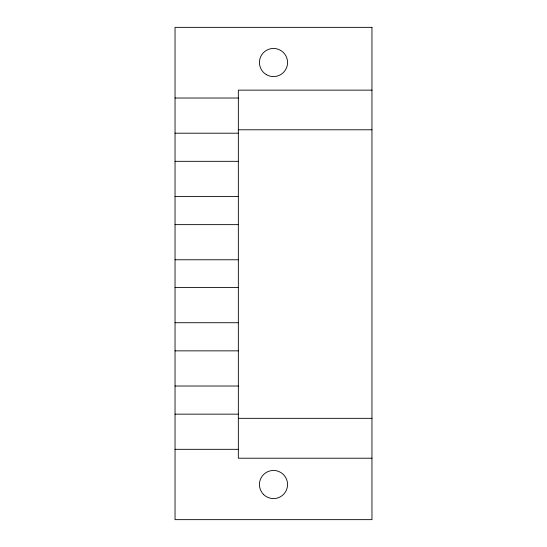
<?xml version="1.0" encoding="UTF-8"?>
<svg xmlns="http://www.w3.org/2000/svg" width="547" height="547" viewBox="0 0 547 547"><rect width="100%" height="100%" fill="white"/><g stroke="black" fill="none" stroke-linecap="round" stroke-linejoin="round"><path stroke-width="0.82" d="M371.96 90.139L238.335 90.139L238.335 458.208L371.96 458.208M175.04 98.029L238.335 98.029M238.335 129.789L371.96 129.789M175.04 133.195L238.335 133.195M175.04 161.324L238.335 161.324M175.04 196.489L238.335 196.489M175.04 224.639L238.335 224.639M175.04 259.77L238.335 259.77M175.04 287.565L238.335 287.565M175.04 322.73L238.335 322.73M175.04 350.859L238.335 350.859M175.04 386.025L238.335 386.025M175.04 414.154L238.335 414.154M238.335 418.332L371.96 418.332M175.04 449.319L238.335 449.319M371.96 27.35L175.04 27.35L175.04 519.65L371.96 519.65L371.96 27.35M266.341 74.624A14.065 14.065 0 0 0 287.565 62.659A14.065 14.065 0 0 0 266.594 50.262A14.065 14.065 0 0 0 266.341 74.624M263.551 494.467A14.065 14.065 0 0 0 287.086 488.163A14.065 14.065 0 0 0 269.862 470.933A14.065 14.065 0 0 0 263.551 494.467"/></g></svg>
